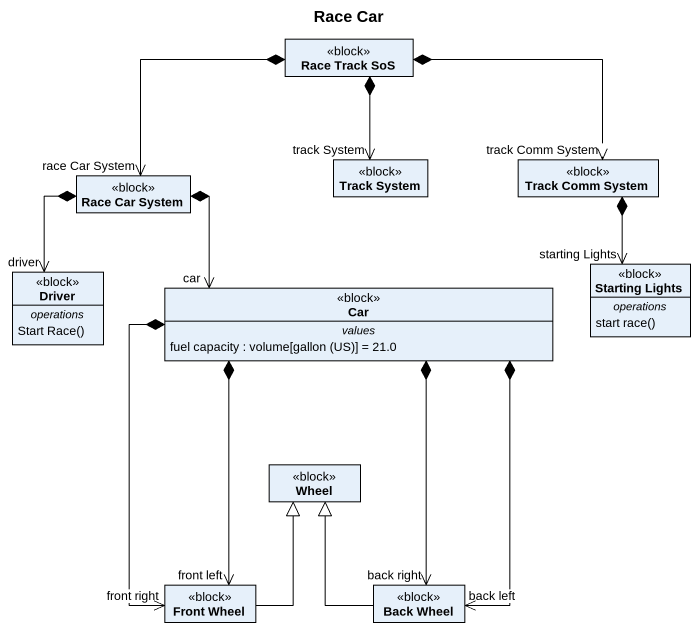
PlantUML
@startuml
title Race Car
hide circle
hide empty members
class "Race Track SoS" as Race_Track_SoS <<block>>
class "Track System" as Track_System <<block>>
class "Track Comm System" as Track_Comm_System <<block>>
class "Race Car System" as Race_Car_System <<block>>
class "Starting Lights" as Starting_Lights <<block>> {
  -- operations --
  start race()
}
class Driver <<block>> {
  -- operations --
  Start Race()
}
class Car <<block>> {
  -- values --
  {field} fuel capacity : volume[gallon (US)] = 21.0
}
class Wheel <<block>>
class "Front Wheel" as Front_Wheel <<block>>
class "Back Wheel" as Back_Wheel <<block>>
Race_Track_SoS *--> "track System" Track_System
Race_Track_SoS *-right-> "track Comm System" Track_Comm_System
Race_Track_SoS *--> "race Car System" Race_Car_System
Track_Comm_System *--> "starting Lights" Starting_Lights
Race_Car_System *--> "driver" Driver
Race_Car_System *-right-> "car" Car
Car *--> "front right" Front_Wheel
Car *--> "front left" Front_Wheel
Car *--> "back right" Back_Wheel
Car *--> "back left" Back_Wheel
Front_Wheel -up-|> Wheel
Back_Wheel -up-|> Wheel
@enduml
